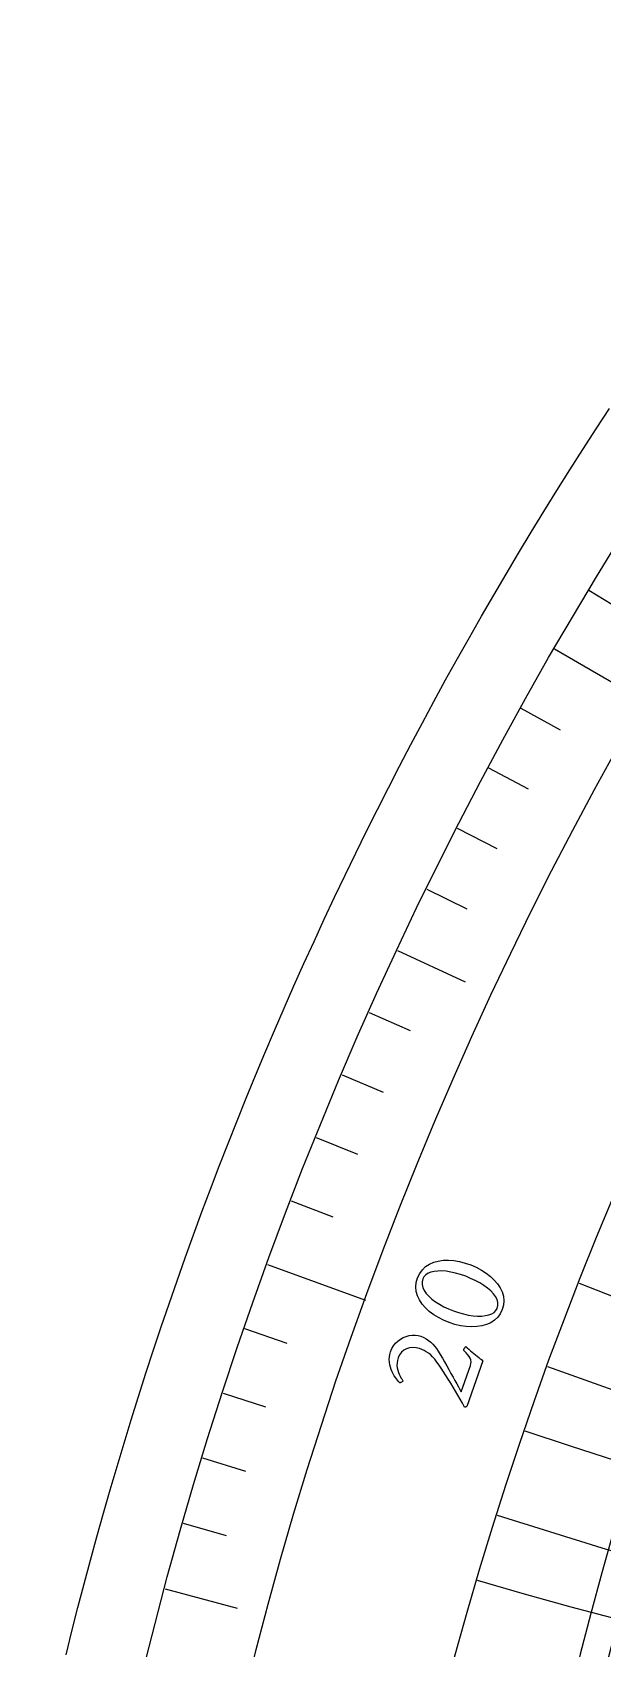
# Model space of a CAD drawing. Header units: millimetres. Extents: x -78 to 78, y -78 to 100.
# Drawn here: x -76.44 to -65.25, y 18.61 to 50.32 of the extents above; entities that cross this region are included whole.
import ezdxf

# ---------------------------------------------------------------- set-up
doc = ezdxf.new("R2010")
doc.units = ezdxf.units.MM
for name, color, linetype in [('CUT_OUTER', 1, 'Continuous'), ('ENGRAVE', 7, 'Continuous'), ('ENGRAVE_FINE', 8, 'Continuous'), ('TEXT', 5, 'Continuous')]:
    doc.layers.add(name, color=color, linetype=linetype)

msp = doc.modelspace()

# ---------------------------------------------------------------- linework, layer by layer
at = {"layer": 'CUT_OUTER'}
msp.add_lwpolyline([(-75.7773, 18.4878), (-75.6624, 18.9525), (-75.5447, 19.4164), (-75.4242, 19.8795), (-75.3008, 20.3419), (-75.1745, 20.8036), (-75.0455, 21.2645), (-74.9136, 21.7245), (-74.7789, 22.1838), (-74.6413, 22.6422), (-74.501, 23.0998), (-74.3579, 23.5565), (-74.2119, 24.0123), (-74.0632, 24.4672), (-73.9117, 24.9212), (-73.7574, 25.3742), (-73.6003, 25.8263), (-73.4404, 26.2774), (-73.2778, 26.7275), (-73.1124, 27.1767), (-72.9443, 27.6248), (-72.7734, 28.0718), (-72.5998, 28.5178), (-72.4235, 28.9627), (-72.2444, 29.4066), (-72.0626, 29.8493), (-71.8781, 30.2909), (-71.6909, 30.7314), (-71.501, 31.1707), (-71.3084, 31.6088), (-71.1131, 32.0458), (-70.9151, 32.4815), (-70.7145, 32.916), (-70.5112, 33.3493), (-70.3052, 33.7813), (-70.0966, 34.2121), (-69.8854, 34.6415), (-69.6715, 35.0697), (-69.455, 35.4965), (-69.2359, 35.922), (-69.0142, 36.3462), (-68.7899, 36.7689), (-68.563, 37.1903), (-68.3335, 37.6103), (-68.1014, 38.0289), (-67.8668, 38.4461), (-67.6296, 38.8618), (-67.3899, 39.276), (-67.1476, 39.6888), (-66.9028, 40.1), (-66.6555, 40.5098), (-66.4057, 40.918), (-66.1534, 41.3247), (-65.8986, 41.7298), (-65.6413, 42.1334), (-65.3815, 42.5353), (-65.1193, 42.9357)], dxfattribs=at)
at = {"layer": 'ENGRAVE'}
for points in [[(-66.199, 38.22), (-64.4258, 37.1962)], [(-69.2782, 32.3049), (-67.9527, 31.6869)], [(-71.8301, 26.144), (-69.9061, 25.4437)], [(-73.8354, 19.7841), (-72.4227, 19.4056)]]:
    msp.add_lwpolyline(points, dxfattribs=at)
for radius in [76.44, 76.44, 74.3925, 70.59, 70.59, 70.59]:
    msp.add_circle((0, 0), radius, dxfattribs=at)
msp.add_arc((0, 206.3914), 193.9444, 250, 290, dxfattribs=at)
at = {"layer": 'ENGRAVE_FINE'}
for points in [[(-65.5219, 39.3695), (-64.7697, 38.9176)], [(-66.8559, 37.0588), (-66.0885, 36.6334)], [(-67.4925, 35.8864), (-66.7177, 35.4744)], [(-68.1085, 34.703), (-67.3267, 34.3047)], [(-68.7038, 33.5091), (-67.9151, 33.1244)], [(-69.8314, 31.0909), (-69.0298, 30.734)], [(-70.3634, 29.8675), (-69.5556, 29.5246)], [(-70.8739, 28.6349), (-70.0603, 28.3062)], [(-71.3629, 27.3936), (-70.5437, 27.0792)], [(-72.2754, 24.8864), (-71.4457, 24.6007)], [(-72.6988, 23.6213), (-71.8642, 23.3501)], [(-73.0999, 22.3489), (-72.2608, 22.0923)], [(-73.4788, 21.0697), (-72.6353, 20.8278)]]:
    msp.add_lwpolyline(points, dxfattribs=at)
for centre, radius, start, end in [((3.082, 0), 70.6573, 92.499999, 267.500001), ((-39.94, 91.4915), 70.59, 248.583333, 338.583333), ((2.8246, 1.2331), 70.6573, 116.083333, 291.083334), ((-41.8032, 95.7596), 77.0355, 251.083333, 336.083333), ((-43.9365, 100.6464), 84.1259, 253.583333, 333.583333), ((-46.3923, 106.2719), 91.9947, 256.083333, 331.083333), ((-49.2381, 112.791), 100.813, 258.583333, 328.583333), ((-52.5625, 120.4063), 110.8041, 261.083333, 326.083333), ((-56.4836, 129.3885), 122.2655, 263.583333, 323.583333), ((-61.1628, 140.1071), 135.6021, 266.083333, 321.083333), ((-66.8258, 153.0797), 151.3807, 268.583333, 318.583333), ((-73.7994, 169.0543), 170.4193, 271.083333, 316.083333), ((-82.5736, 189.1534), 193.9444, 273.583333, 313.583333), ((-93.9184, 215.1414), 223.8829, 276.083333, 311.083333), ((-109.118, 249.9594), 263.4455, 278.583333, 308.583333), ((-130.4836, 298.9021), 318.4109, 281.083333, 306.083333), ((-162.6382, 372.5594), 400.3358, 283.583333, 303.583333), ((-216.369, 495.642), 536.1843, 286.083333, 301.083333), ((-324.0386, 742.2834), 806.8474, 288.5833333, 298.5833333), ((-647.4603, 1483.1539), 1616.7768, 291.0833333, 296.0833333), ((0, 234.7477), 223.8829, 252.5, 287.5)]:
    msp.add_arc(centre, radius, start, end, dxfattribs=at)
at = {"layer": 'TEXT'}
for points in [[(-68.8828, 25.8826), (-68.8422, 25.9689), (-68.7901, 26.0426), (-68.7264, 26.1035), (-68.6513, 26.1518), (-68.5673, 26.1881), (-68.4768, 26.2129), (-68.3799, 26.2264), (-68.2765, 26.2286), (-68.1693, 26.22), (-68.0608, 26.2016), (-67.951, 26.1733), (-67.8399, 26.1352), (-67.732, 26.0888), (-67.6316, 26.036), (-67.5388, 25.9767), (-67.4536, 25.9109), (-67.3782, 25.8401), (-67.3147, 25.7655), (-67.2632, 25.6871), (-67.2237, 25.605), (-67.1985, 25.5204), (-67.1901, 25.4346), (-67.1984, 25.3475), (-67.2235, 25.2592), (-67.2619, 25.1784), (-67.3125, 25.1088), (-67.3751, 25.0503), (-67.4499, 25.003), (-67.534, 24.9666), (-67.6246, 24.9409), (-67.7217, 24.9259), (-67.8254, 24.9216), (-67.933, 24.9276), (-68.0421, 24.9437), (-68.1525, 24.9697), (-68.2642, 25.0059), (-68.3729, 25.0504), (-68.4741, 25.1017), (-68.5678, 25.1597), (-68.6538, 25.2244), (-68.73, 25.2948), (-68.7938, 25.3694), (-68.8453, 25.4484), (-68.8844, 25.5317), (-68.909, 25.6177), (-68.9169, 25.705), (-68.9082, 25.7933), (-68.8828, 25.8826)], [(-68.7827, 25.8604), (-68.7965, 25.805), (-68.7963, 25.7489), (-68.7823, 25.6921), (-68.7545, 25.6344), (-68.7146, 25.5772), (-68.6646, 25.5214), (-68.6045, 25.467), (-68.5343, 25.4141), (-68.4556, 25.3637), (-68.3704, 25.317), (-68.2785, 25.2739), (-68.1801, 25.2344), (-68.0807, 25.2007), (-67.9836, 25.1737), (-67.8886, 25.1536), (-67.7958, 25.1402), (-67.7075, 25.1337), (-67.6264, 25.134), (-67.5522, 25.1411), (-67.485, 25.1552), (-67.4271, 25.1763), (-67.3807, 25.2049), (-67.3458, 25.2409), (-67.3224, 25.2844), (-67.308, 25.342), (-67.3083, 25.3996), (-67.3233, 25.4571), (-67.353, 25.5146), (-67.3951, 25.5714), (-67.4476, 25.6267), (-67.5104, 25.6806), (-67.5835, 25.733), (-67.6646, 25.783), (-67.751, 25.8296), (-67.8429, 25.8729), (-67.9403, 25.9128), (-68.0401, 25.9479), (-68.1367, 25.9759), (-68.2302, 25.9968), (-68.3206, 26.0106), (-68.4061, 26.0172), (-68.4849, 26.0167), (-68.557, 26.0089), (-68.6224, 25.994), (-68.6789, 25.9717), (-68.7245, 25.942), (-68.7591, 25.9049), (-68.7827, 25.8604)], [(-67.9385, 24.533), (-67.9104, 24.5077), (-67.8803, 24.4813), (-67.8482, 24.4539), (-67.814, 24.4253), (-67.7794, 24.3968), (-67.7461, 24.3696), (-67.714, 24.3435), (-67.6832, 24.3187), (-67.6554, 24.2964), (-67.6326, 24.2782), (-67.6147, 24.2639), (-67.6017, 24.2537), (-67.9152, 23.3616), (-67.9196, 23.3586), (-67.925, 23.3557), (-67.9313, 23.353), (-67.9384, 23.3503), (-67.9455, 23.3483), (-67.9518, 23.3472), (-67.9571, 23.3471), (-67.9616, 23.3479), (-68.0047, 23.4239), (-68.0489, 23.501), (-68.0942, 23.5794), (-68.1404, 23.6589), (-68.1871, 23.7384), (-68.234, 23.8166), (-68.2808, 23.8934), (-68.3277, 23.9688), (-68.3739, 24.0413), (-68.4187, 24.1093), (-68.4621, 24.1727), (-68.504, 24.2316), (-68.5478, 24.2881), (-68.5903, 24.3362), (-68.6318, 24.3758), (-68.6721, 24.407), (-68.7129, 24.4327), (-68.7556, 24.4559), (-68.8004, 24.4767), (-68.8472, 24.4949), (-68.9127, 24.5125), (-68.9766, 24.5179), (-69.0388, 24.5111), (-69.0994, 24.4922), (-69.1544, 24.4623), (-69.2001, 24.4229), (-69.2364, 24.3738), (-69.2634, 24.3152), (-69.2784, 24.2633), (-69.2866, 24.2128), (-69.2879, 24.1636), (-69.2823, 24.1159), (-69.2722, 24.0706), (-69.2597, 24.0287), (-69.2449, 23.9901), (-69.2278, 23.9549), (-69.2105, 23.924), (-69.1952, 23.8984), (-69.1818, 23.8779), (-69.1703, 23.8626), (-69.1742, 23.8548), (-69.1803, 23.8476), (-69.1886, 23.841), (-69.1992, 23.8349), (-69.2099, 23.83), (-69.2187, 23.8269), (-69.2256, 23.8256), (-69.2305, 23.8261), (-69.2426, 23.8368), (-69.2576, 23.8524), (-69.2756, 23.873), (-69.2965, 23.8986), (-69.3185, 23.9286), (-69.34, 23.9624), (-69.361, 24), (-69.3813, 24.0413), (-69.3997, 24.0855), (-69.4149, 24.1314), (-69.4269, 24.179), (-69.4356, 24.2284), (-69.4395, 24.279), (-69.437, 24.3302), (-69.428, 24.382), (-69.4127, 24.4344), (-69.3869, 24.4952), (-69.3542, 24.5502), (-69.3148, 24.5996), (-69.2685, 24.6433), (-69.2175, 24.6806), (-69.164, 24.7109), (-69.1079, 24.7341), (-69.0493, 24.7503), (-68.9899, 24.7588), (-68.9315, 24.7592), (-68.8743, 24.7514), (-68.818, 24.7355), (-68.7641, 24.7133), (-68.7136, 24.6866), (-68.6665, 24.6555), (-68.6229, 24.6201), (-68.5825, 24.5809), (-68.5451, 24.5387), (-68.5106, 24.4934), (-68.479, 24.4451), (-68.439, 24.3783), (-68.3979, 24.3084), (-68.3559, 24.2355), (-68.3128, 24.1595), (-68.27, 24.0831), (-68.2285, 24.009), (-68.1884, 23.9372), (-68.1497, 23.8676), (-68.1135, 23.8026), (-68.0811, 23.7446), (-68.0524, 23.6935), (-68.0274, 23.6494), (-67.8467, 24.1628), (-67.8367, 24.2004), (-67.8341, 24.2368), (-67.8389, 24.272), (-67.851, 24.3058), (-67.8701, 24.3398), (-67.896, 24.3753), (-67.9287, 24.4124), (-67.968, 24.4509), (-67.9736, 24.4572), (-67.9764, 24.4651), (-67.9764, 24.4746), (-67.9735, 24.4858), (-67.9715, 24.4903), (-67.9683, 24.4959), (-67.964, 24.5025), (-67.9586, 24.5103), (-67.9529, 24.518), (-67.9476, 24.5243), (-67.9428, 24.5293), (-67.9385, 24.533)]]:
    msp.add_lwpolyline(points, close=True, dxfattribs=at)

doc.saveas('drawing.dxf')
